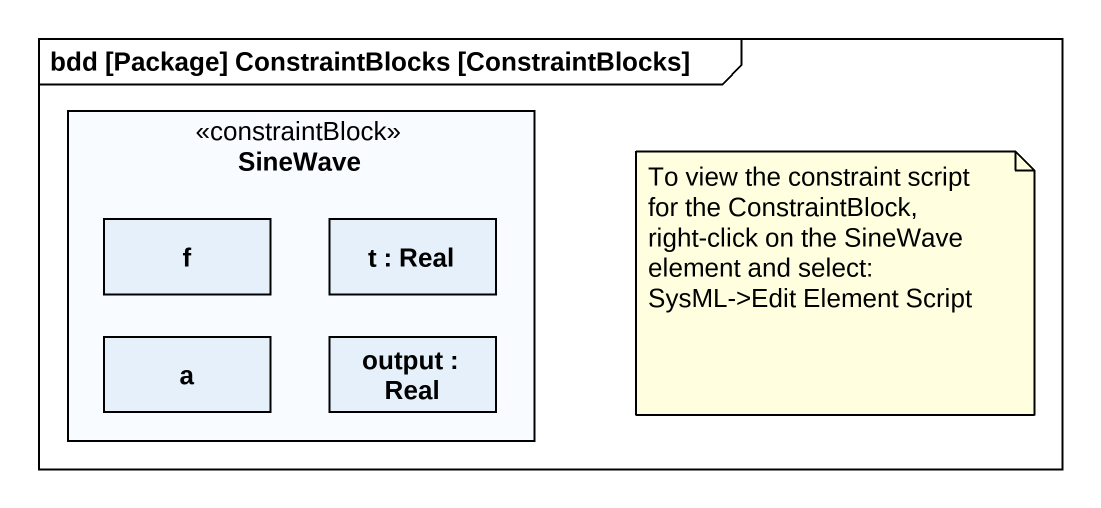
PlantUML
@startuml
mainframe bdd [Package] ConstraintBlocks [ConstraintBlocks]
rectangle SineWave <<constraintBlock>> {
  rectangle f
  rectangle "t : Real" as t
  rectangle a
  rectangle "output : Real" as output
}
note as N1
  To view the constraint script for the ConstraintBlock, right-click on the SineWave element and select:
  SysML->Edit Element Script
end note
@enduml
